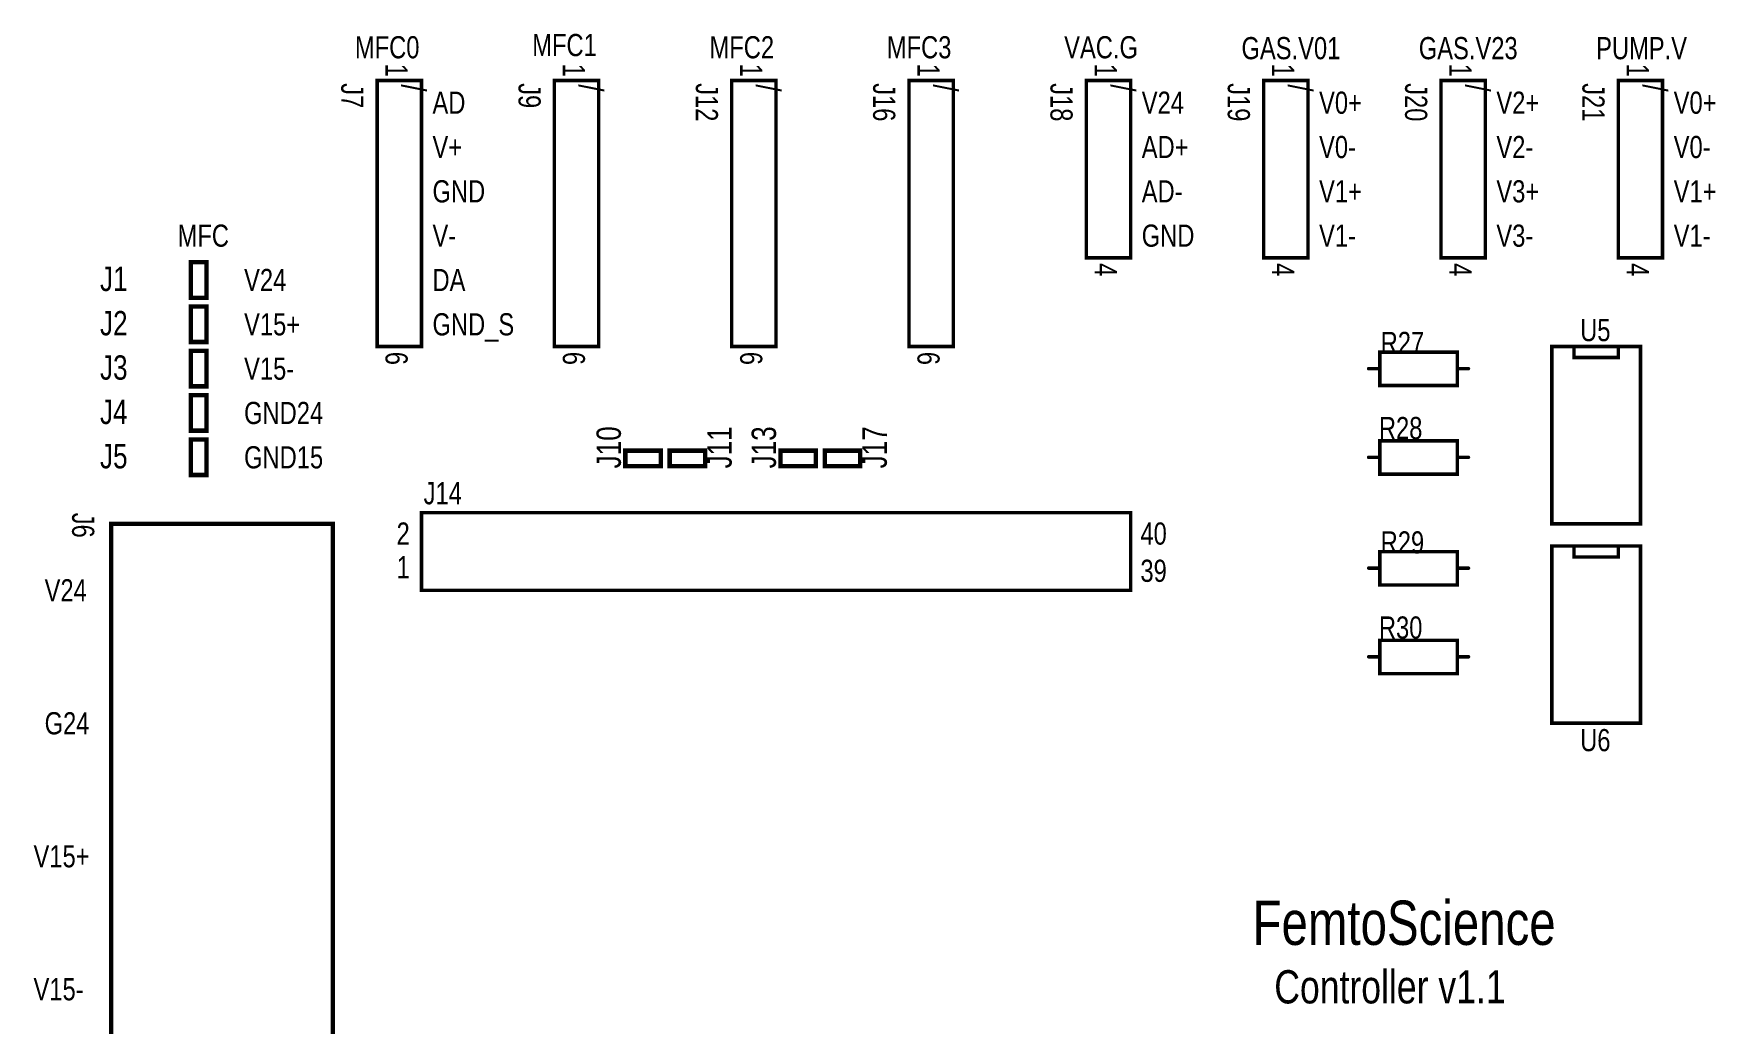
# Model space of a CAD drawing. Extents: x 0.22 to 7.34, y 0.24 to 4.63.
# Drawn here: x 0.221 to 4.015, y 2.394 to 4.627 of the extents above; entities that cross this region are included whole.
import ezdxf

# ---------------------------------------------------------------- set-up
doc = ezdxf.new("R2010")
doc.units = 0

msp = doc.modelspace()

# ---------------------------------------------------------------- linework, layer by layer
at = {"layer": 'SST'}
for points, const_width in [([(1.096, 3.921), (1.096, 4.521), (0.996, 4.521), (0.996, 3.921), (1.096, 3.921)], 0.008), ([(1.496, 3.921), (1.496, 4.521), (1.396, 4.521), (1.396, 3.921), (1.496, 3.921)], 0.008), ([(1.896, 3.921), (1.896, 4.521), (1.796, 4.521), (1.796, 3.921), (1.896, 3.921)], 0.008), ([(2.296, 3.921), (2.296, 4.521), (2.196, 4.521), (2.196, 3.921), (2.296, 3.921)], 0.008), ([(2.696, 4.121), (2.696, 4.521), (2.596, 4.521), (2.596, 4.121), (2.696, 4.121)], 0.008), ([(3.096, 4.121), (3.096, 4.521), (2.996, 4.521), (2.996, 4.121), (3.096, 4.121)], 0.008), ([(3.496, 4.121), (3.496, 4.521), (3.396, 4.521), (3.396, 4.121), (3.496, 4.121)], 0.008), ([(3.896, 4.121), (3.896, 4.521), (3.796, 4.521), (3.796, 4.121), (3.896, 4.121)], 0.008), ([(0.576, 4.111), (0.611, 4.111), (0.611, 4.031), (0.576, 4.031), (0.576, 4.111)], 0.01), ([(0.576, 4.011), (0.611, 4.011), (0.611, 3.931), (0.576, 3.931), (0.576, 4.011)], 0.01), ([(0.576, 3.911), (0.611, 3.911), (0.611, 3.831), (0.576, 3.831), (0.576, 3.911)], 0.01), ([(3.433, 3.908), (3.433, 3.833), (3.433, 3.833), (3.258, 3.833), (3.258, 3.908), (3.433, 3.908)], 0.008), ([(3.846, 3.921), (3.646, 3.921), (3.646, 3.521), (3.846, 3.521), (3.846, 3.921)], 0.008), ([(0.576, 3.811), (0.611, 3.811), (0.611, 3.731), (0.576, 3.731), (0.576, 3.811)], 0.01), ([(0.576, 3.711), (0.611, 3.711), (0.611, 3.631), (0.576, 3.631), (0.576, 3.711)], 0.01), ([(1.556, 3.651), (1.556, 3.686), (1.636, 3.686), (1.636, 3.651), (1.556, 3.651)], 0.01), ([(1.656, 3.651), (1.656, 3.686), (1.736, 3.686), (1.736, 3.651), (1.656, 3.651)], 0.01), ([(1.906, 3.651), (1.906, 3.686), (1.986, 3.686), (1.986, 3.651), (1.906, 3.651)], 0.01), ([(2.006, 3.651), (2.006, 3.686), (2.086, 3.686), (2.086, 3.651), (2.006, 3.651)], 0.01), ([(3.258, 3.633), (3.258, 3.708), (3.258, 3.708), (3.433, 3.708), (3.433, 3.633), (3.258, 3.633)], 0.008), ([(1.096, 3.546), (1.096, 3.371), (2.696, 3.371), (2.696, 3.546), (1.096, 3.546)], 0.008), ([(0.896, 3.521), (0.896, 1.721), (0.396, 1.721), (0.396, 3.521), (0.896, 3.521)], 0.01), ([(3.433, 3.458), (3.433, 3.383), (3.433, 3.383), (3.258, 3.383), (3.258, 3.458), (3.433, 3.458)], 0.008), ([(3.846, 3.471), (3.646, 3.471), (3.646, 3.071), (3.846, 3.071), (3.846, 3.471)], 0.008), ([(3.258, 3.183), (3.258, 3.258), (3.258, 3.258), (3.433, 3.258), (3.433, 3.183), (3.258, 3.183)], 0.008)]:
    msp.add_lwpolyline(points, close=True, dxfattribs=dict(at, const_width=const_width))
for points, const_width in [([(0.994, 4.521, 1), (0.998, 4.521, 1)], 0.004), ([(1.094, 4.521, 1), (1.098, 4.521, 1)], 0.004), ([(1.394, 4.521, 1), (1.398, 4.521, 1)], 0.004), ([(1.494, 4.521, 1), (1.498, 4.521, 1)], 0.004), ([(1.794, 4.521, 1), (1.798, 4.521, 1)], 0.004), ([(1.894, 4.521, 1), (1.898, 4.521, 1)], 0.004), ([(2.194, 4.521, 1), (2.198, 4.521, 1)], 0.004), ([(2.294, 4.521, 1), (2.298, 4.521, 1)], 0.004), ([(2.594, 4.521, 1), (2.598, 4.521, 1)], 0.004), ([(2.694, 4.521, 1), (2.698, 4.521, 1)], 0.004), ([(2.994, 4.521, 1), (2.998, 4.521, 1)], 0.004), ([(3.094, 4.521, 1), (3.098, 4.521, 1)], 0.004), ([(3.394, 4.521, 1), (3.398, 4.521, 1)], 0.004), ([(3.494, 4.521, 1), (3.498, 4.521, 1)], 0.004), ([(3.794, 4.521, 1), (3.798, 4.521, 1)], 0.004), ([(3.894, 4.521, 1), (3.898, 4.521, 1)], 0.004), ([(0.5735, 4.111, 1), (0.5785, 4.111, 1)], 0.005), ([(0.5735, 4.111, 1), (0.5785, 4.111, 1)], 0.005), ([(0.6085, 4.111, 1), (0.6135, 4.111, 1)], 0.005), ([(2.594, 4.121, 1), (2.598, 4.121, 1)], 0.004), ([(2.694, 4.121, 1), (2.698, 4.121, 1)], 0.004), ([(2.694, 4.121, 1), (2.698, 4.121, 1)], 0.004), ([(2.994, 4.121, 1), (2.998, 4.121, 1)], 0.004), ([(3.094, 4.121, 1), (3.098, 4.121, 1)], 0.004), ([(3.094, 4.121, 1), (3.098, 4.121, 1)], 0.004), ([(3.394, 4.121, 1), (3.398, 4.121, 1)], 0.004), ([(3.494, 4.121, 1), (3.498, 4.121, 1)], 0.004), ([(3.494, 4.121, 1), (3.498, 4.121, 1)], 0.004), ([(3.794, 4.121, 1), (3.798, 4.121, 1)], 0.004), ([(3.894, 4.121, 1), (3.898, 4.121, 1)], 0.004), ([(3.894, 4.121, 1), (3.898, 4.121, 1)], 0.004), ([(0.5735, 4.031, 1), (0.5785, 4.031, 1)], 0.005), ([(0.6085, 4.031, 1), (0.6135, 4.031, 1)], 0.005), ([(0.5735, 4.011, 1), (0.5785, 4.011, 1)], 0.005), ([(0.5735, 4.011, 1), (0.5785, 4.011, 1)], 0.005), ([(0.6085, 4.011, 1), (0.6135, 4.011, 1)], 0.005), ([(0.5735, 3.931, 1), (0.5785, 3.931, 1)], 0.005), ([(0.5735, 3.911, 1), (0.5785, 3.911, 1)], 0.005), ([(0.5735, 3.911, 1), (0.5785, 3.911, 1)], 0.005), ([(0.6085, 3.931, 1), (0.6135, 3.931, 1)], 0.005), ([(0.6085, 3.911, 1), (0.6135, 3.911, 1)], 0.005), ([(0.994, 3.921, 1), (0.998, 3.921, 1)], 0.004), ([(1.094, 3.921, 1), (1.098, 3.921, 1)], 0.004), ([(1.094, 3.921, 1), (1.098, 3.921, 1)], 0.004), ([(1.394, 3.921, 1), (1.398, 3.921, 1)], 0.004), ([(1.494, 3.921, 1), (1.498, 3.921, 1)], 0.004), ([(1.494, 3.921, 1), (1.498, 3.921, 1)], 0.004), ([(1.794, 3.921, 1), (1.798, 3.921, 1)], 0.004), ([(1.894, 3.921, 1), (1.898, 3.921, 1)], 0.004), ([(1.894, 3.921, 1), (1.898, 3.921, 1)], 0.004), ([(2.194, 3.921, 1), (2.198, 3.921, 1)], 0.004), ([(2.294, 3.921, 1), (2.298, 3.921, 1)], 0.004), ([(2.294, 3.921, 1), (2.298, 3.921, 1)], 0.004), ([(3.256, 3.908, 1), (3.26, 3.908, 1)], 0.004), ([(3.431, 3.908, 1), (3.435, 3.908, 1)], 0.004), ([(3.431, 3.908, 1), (3.435, 3.908, 1)], 0.004), ([(3.644, 3.921, 1), (3.648, 3.921, 1)], 0.004), ([(3.694, 3.921, 1), (3.698, 3.921, 1)], 0.004), ([(3.794, 3.921, 1), (3.798, 3.921, 1)], 0.004), ([(3.844, 3.921, 1), (3.848, 3.921, 1)], 0.004), ([(3.844, 3.921, 1), (3.848, 3.921, 1)], 0.004), ([(3.231, 3.871, 1), (3.235, 3.871, 1)], 0.004), ([(3.256, 3.871, 1), (3.26, 3.871, 1)], 0.004), ([(3.431, 3.871, 1), (3.435, 3.871, 1)], 0.004), ([(3.456, 3.871, 1), (3.46, 3.871, 1)], 0.004), ([(3.694, 3.896, 1), (3.698, 3.896, 1)], 0.004), ([(3.794, 3.896, 1), (3.798, 3.896, 1)], 0.004), ([(0.5735, 3.831, 1), (0.5785, 3.831, 1)], 0.005), ([(0.6085, 3.831, 1), (0.6135, 3.831, 1)], 0.005), ([(3.256, 3.833, 1), (3.26, 3.833, 1)], 0.004), ([(3.431, 3.833, 1), (3.435, 3.833, 1)], 0.004), ([(3.431, 3.833, 1), (3.435, 3.833, 1)], 0.004), ([(0.5735, 3.811, 1), (0.5785, 3.811, 1)], 0.005), ([(0.5735, 3.811, 1), (0.5785, 3.811, 1)], 0.005), ([(0.6085, 3.811, 1), (0.6135, 3.811, 1)], 0.005), ([(0.5735, 3.731, 1), (0.5785, 3.731, 1)], 0.005), ([(0.6085, 3.731, 1), (0.6135, 3.731, 1)], 0.005), ([(0.5735, 3.711, 1), (0.5785, 3.711, 1)], 0.005), ([(0.5735, 3.711, 1), (0.5785, 3.711, 1)], 0.005), ([(0.6085, 3.711, 1), (0.6135, 3.711, 1)], 0.005), ([(1.5535, 3.686, 1), (1.5585, 3.686, 1)], 0.005), ([(1.6335, 3.686, 1), (1.6385, 3.686, 1)], 0.005), ([(1.6535, 3.686, 1), (1.6585, 3.686, 1)], 0.005), ([(1.7335, 3.686, 1), (1.7385, 3.686, 1)], 0.005), ([(1.9035, 3.686, 1), (1.9085, 3.686, 1)], 0.005), ([(1.9835, 3.686, 1), (1.9885, 3.686, 1)], 0.005), ([(2.0035, 3.686, 1), (2.0085, 3.686, 1)], 0.005), ([(2.0835, 3.686, 1), (2.0885, 3.686, 1)], 0.005), ([(3.256, 3.708, 1), (3.26, 3.708, 1)], 0.004), ([(3.256, 3.708, 1), (3.26, 3.708, 1)], 0.004), ([(3.431, 3.708, 1), (3.435, 3.708, 1)], 0.004), ([(1.5535, 3.651, 1), (1.5585, 3.651, 1)], 0.005), ([(1.5535, 3.651, 1), (1.5585, 3.651, 1)], 0.005), ([(1.6335, 3.651, 1), (1.6385, 3.651, 1)], 0.005), ([(1.6535, 3.651, 1), (1.6585, 3.651, 1)], 0.005), ([(1.6535, 3.651, 1), (1.6585, 3.651, 1)], 0.005), ([(1.7335, 3.651, 1), (1.7385, 3.651, 1)], 0.005), ([(1.9035, 3.651, 1), (1.9085, 3.651, 1)], 0.005), ([(1.9035, 3.651, 1), (1.9085, 3.651, 1)], 0.005), ([(1.9835, 3.651, 1), (1.9885, 3.651, 1)], 0.005), ([(2.0035, 3.651, 1), (2.0085, 3.651, 1)], 0.005), ([(2.0035, 3.651, 1), (2.0085, 3.651, 1)], 0.005), ([(2.0835, 3.651, 1), (2.0885, 3.651, 1)], 0.005), ([(3.231, 3.671, 1), (3.235, 3.671, 1)], 0.004), ([(3.256, 3.671, 1), (3.26, 3.671, 1)], 0.004), ([(3.431, 3.671, 1), (3.435, 3.671, 1)], 0.004), ([(3.456, 3.671, 1), (3.46, 3.671, 1)], 0.004), ([(0.5735, 3.631, 1), (0.5785, 3.631, 1)], 0.005), ([(0.6085, 3.631, 1), (0.6135, 3.631, 1)], 0.005), ([(3.256, 3.633, 1), (3.26, 3.633, 1)], 0.004), ([(3.256, 3.633, 1), (3.26, 3.633, 1)], 0.004), ([(3.431, 3.633, 1), (3.435, 3.633, 1)], 0.004), ([(1.094, 3.546, 1), (1.098, 3.546, 1)], 0.004), ([(1.094, 3.546, 1), (1.098, 3.546, 1)], 0.004), ([(2.694, 3.546, 1), (2.698, 3.546, 1)], 0.004), ([(0.3935, 3.521, 1), (0.3985, 3.521, 1)], 0.005), ([(0.8935, 3.521, 1), (0.8985, 3.521, 1)], 0.005), ([(0.8935, 3.521, 1), (0.8985, 3.521, 1)], 0.005), ([(3.644, 3.521, 1), (3.648, 3.521, 1)], 0.004), ([(3.844, 3.521, 1), (3.848, 3.521, 1)], 0.004), ([(3.256, 3.458, 1), (3.26, 3.458, 1)], 0.004), ([(3.431, 3.458, 1), (3.435, 3.458, 1)], 0.004), ([(3.431, 3.458, 1), (3.435, 3.458, 1)], 0.004), ([(3.644, 3.471, 1), (3.648, 3.471, 1)], 0.004), ([(3.694, 3.471, 1), (3.698, 3.471, 1)], 0.004), ([(3.794, 3.471, 1), (3.798, 3.471, 1)], 0.004), ([(3.844, 3.471, 1), (3.848, 3.471, 1)], 0.004), ([(3.844, 3.471, 1), (3.848, 3.471, 1)], 0.004), ([(3.231, 3.421, 1), (3.235, 3.421, 1)], 0.004), ([(3.256, 3.421, 1), (3.26, 3.421, 1)], 0.004), ([(3.431, 3.421, 1), (3.435, 3.421, 1)], 0.004), ([(3.456, 3.421, 1), (3.46, 3.421, 1)], 0.004), ([(3.694, 3.446, 1), (3.698, 3.446, 1)], 0.004), ([(3.794, 3.446, 1), (3.798, 3.446, 1)], 0.004), ([(3.256, 3.383, 1), (3.26, 3.383, 1)], 0.004), ([(3.431, 3.383, 1), (3.435, 3.383, 1)], 0.004), ([(3.431, 3.383, 1), (3.435, 3.383, 1)], 0.004), ([(1.094, 3.371, 1), (1.098, 3.371, 1)], 0.004), ([(2.694, 3.371, 1), (2.698, 3.371, 1)], 0.004), ([(3.231, 3.221, 1), (3.235, 3.221, 1)], 0.004), ([(3.256, 3.258, 1), (3.26, 3.258, 1)], 0.004), ([(3.256, 3.258, 1), (3.26, 3.258, 1)], 0.004), ([(3.256, 3.221, 1), (3.26, 3.221, 1)], 0.004), ([(3.431, 3.258, 1), (3.435, 3.258, 1)], 0.004), ([(3.431, 3.221, 1), (3.435, 3.221, 1)], 0.004), ([(3.456, 3.221, 1), (3.46, 3.221, 1)], 0.004), ([(3.256, 3.183, 1), (3.26, 3.183, 1)], 0.004), ([(3.256, 3.183, 1), (3.26, 3.183, 1)], 0.004), ([(3.431, 3.183, 1), (3.435, 3.183, 1)], 0.004), ([(3.644, 3.071, 1), (3.648, 3.071, 1)], 0.004), ([(3.844, 3.071, 1), (3.848, 3.071, 1)], 0.004)]:
    msp.add_lwpolyline(points, format="xyb", close=True, dxfattribs=dict(at, const_width=const_width))
at = {"layer": 'SST', "const_width": 0.008}
for points in [[(3.696, 3.921), (3.696, 3.896), (3.796, 3.896), (3.796, 3.921)], [(3.258, 3.871), (3.233, 3.871)], [(3.433, 3.871), (3.458, 3.871)], [(3.258, 3.671), (3.233, 3.671)], [(3.433, 3.671), (3.458, 3.671)], [(3.696, 3.471), (3.696, 3.446), (3.796, 3.446), (3.796, 3.471)], [(3.258, 3.421), (3.233, 3.421)], [(3.433, 3.421), (3.458, 3.421)], [(3.258, 3.221), (3.233, 3.221)], [(3.433, 3.221), (3.458, 3.221)]]:
    msp.add_lwpolyline(points, dxfattribs=at)

# ---------------------------------------------------------------- texts
at = {"layer": 'SST', "width": 0.8}
for s, height, p in [('MFC0', 0.05, (0.946, 4.571)), ('MFC1', 0.05, (1.346, 4.576)), ('MFC2', 0.05, (1.746, 4.571)), ('MFC3', 0.05, (2.146, 4.571)), ('VAC.G', 0.05, (2.546, 4.571)), ('GAS.V01', 0.05, (2.946, 4.569)), ('GAS.V23', 0.05, (3.346, 4.569)), ('PUMP.V', 0.05, (3.746, 4.569)), ('AD', 0.05, (1.121, 4.446)), ('V24', 0.05, (2.721, 4.446)), ('V0+', 0.05, (3.121, 4.446)), ('V2+', 0.05, (3.521, 4.446)), ('V0+', 0.05, (3.921, 4.446)), ('V+', 0.05, (1.121, 4.346)), ('AD+', 0.05, (2.721, 4.346)), ('V0-', 0.05, (3.121, 4.346)), ('V2-', 0.05, (3.521, 4.346)), ('V0-', 0.05, (3.921, 4.346)), ('GND', 0.05, (1.121, 4.246)), ('AD-', 0.05, (2.721, 4.246)), ('V1+', 0.05, (3.121, 4.246)), ('V3+', 0.05, (3.521, 4.246)), ('V1+', 0.05, (3.921, 4.246)), ('MFC', 0.05, (0.546, 4.146)), ('V-', 0.05, (1.121, 4.146)), ('GND', 0.05, (2.721, 4.146)), ('V1-', 0.05, (3.121, 4.146)), ('V3-', 0.05, (3.521, 4.146)), ('V1-', 0.05, (3.921, 4.146)), ('J1', 0.055, (0.371, 4.046)), ('V24', 0.05, (0.696, 4.046)), ('DA', 0.05, (1.121, 4.046)), ('J2', 0.055, (0.371, 3.946)), ('V15+', 0.05, (0.696, 3.946)), ('GND_S', 0.05, (1.121, 3.946)), ('J3', 0.055, (0.371, 3.846)), ('V15-', 0.05, (0.696, 3.846)), ('J4', 0.055, (0.371, 3.746)), ('GND24', 0.05, (0.696, 3.746)), ('R28', 0.05, (3.256, 3.712)), ('J5', 0.055, (0.371, 3.646)), ('GND15', 0.05, (0.696, 3.646)), ('J14', 0.05, (1.101, 3.565)), ('2', 0.05, (1.04, 3.474)), ('40', 0.05, (2.718, 3.474)), ('1', 0.05, (1.04, 3.398)), ('39', 0.05, (2.718, 3.39)), ('V24', 0.05, (0.246, 3.346)), ('R30', 0.05, (3.256, 3.262)), ('G24', 0.05, (0.246, 3.046)), ('V15+', 0.05, (0.221, 2.746)), ('FemtoScience', 0.1, (2.971, 2.571)), ('Controller v1.1', 0.075, (3.02, 2.439)), ('V15-', 0.05, (0.221, 2.446))]:
    msp.add_text(s, height=height, dxfattribs=at).set_placement(p)
for s, height, rotation, p in [('1', 0.05, 270, (1.015, 4.559)), ('1', 0.05, 270, (1.415, 4.559)), ('1', 0.05, 270, (1.815, 4.559)), ('1', 0.05, 270, (2.215, 4.559)), ('1', 0.05, 270, (2.615, 4.559)), ('1', 0.05, 270, (3.015, 4.559)), ('1', 0.05, 270, (3.415, 4.559)), ('1', 0.05, 270, (3.815, 4.559)), ('J7', 0.05, 270, (0.915, 4.515)), ('/', 0.055, 90, (1.108, 4.496)), ('J9', 0.05, 270, (1.315, 4.515)), ('/', 0.055, 90, (1.508, 4.496)), ('J12', 0.05, 270, (1.715, 4.515)), ('/', 0.055, 90, (1.908, 4.496)), ('J16', 0.05, 270, (2.115, 4.515)), ('/', 0.055, 90, (2.308, 4.496)), ('J18', 0.05, 270, (2.515, 4.515)), ('/', 0.055, 90, (2.708, 4.496)), ('J19', 0.05, 270, (2.915, 4.515)), ('/', 0.055, 90, (3.108, 4.496)), ('J20', 0.05, 270, (3.315, 4.515)), ('/', 0.055, 90, (3.508, 4.496)), ('J21', 0.05, 270, (3.715, 4.515)), ('/', 0.055, 90, (3.908, 4.496)), ('4', 0.05, 270, (2.615, 4.109)), ('4', 0.05, 270, (3.015, 4.109)), ('4', 0.05, 270, (3.415, 4.109)), ('4', 0.05, 270, (3.815, 4.109)), ('R27', 0.05, 360, (3.26, 3.904)), ('U5', 0.05, 360, (3.71, 3.933)), ('6', 0.05, 270, (1.015, 3.909)), ('6', 0.05, 270, (1.415, 3.909)), ('6', 0.05, 270, (1.815, 3.909)), ('6', 0.05, 270, (2.215, 3.909)), ('J10', 0.055, 90, (1.546, 3.646)), ('J11', 0.055, 90, (1.796, 3.646)), ('J13', 0.055, 90, (1.896, 3.646)), ('J17', 0.055, 90, (2.146, 3.646)), ('J6', 0.05, 270, (0.308, 3.546)), ('R29', 0.05, 360, (3.26, 3.454)), ('U6', 0.05, 360, (3.71, 3.008))]:
    msp.add_text(s, height=height, rotation=rotation, dxfattribs=at).set_placement(p)

doc.saveas('drawing.dxf')
